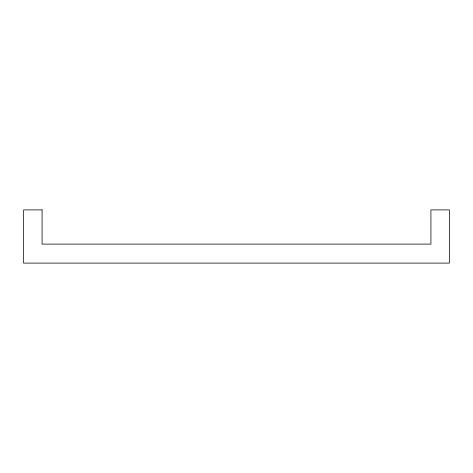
<?xml version="1.0" encoding="UTF-8"?>
<svg xmlns="http://www.w3.org/2000/svg" width="473" height="473" viewBox="0 0 473 473"><rect width="100%" height="100%" fill="white"/><g stroke="black" fill="none" stroke-linecap="round" stroke-linejoin="round"><path stroke-width="0.71" d="M42.079 209.894L23.65 209.894L23.65 263.106L449.35 263.106L449.35 209.894L430.921 209.894L430.921 244.103L42.079 244.103L42.079 209.894"/></g></svg>
